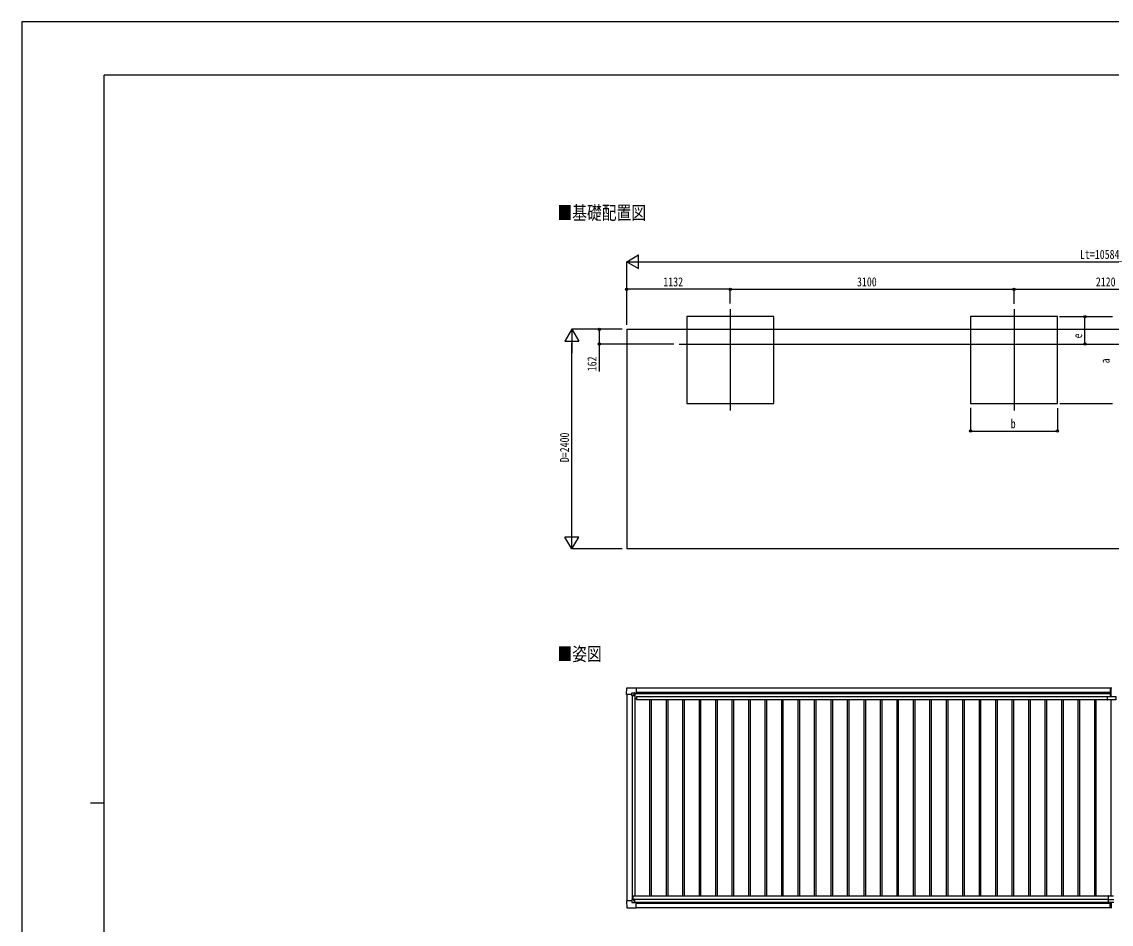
# Model space of a CAD drawing. Units: millimetres, scale not verified. Extents: x -12615 to 12615, y -8910 to 8910.
# Drawn here: x -12615 to -710, y -952 to 8910 of the extents above; entities that cross this region are included whole.
import ezdxf
from ezdxf.enums import TextEntityAlignment as Align

# ---------------------------------------------------------------- set-up
doc = ezdxf.new("R2010")
doc.units = ezdxf.units.MM
doc.header["$LTSCALE"] = 30
for name, color, linetype in [('0-2_USER1', 3, 'Continuous'), ('0-3_YKK_12', 2, 'Continuous'), ('0-4_YKK_13', 4, 'Continuous'), ('0-5_YKK_A1', 4, 'Continuous'), ('0-6_YKK_D', 6, 'Continuous'), ('0-7_YKK_ZWAK', 7, 'Continuous')]:
    doc.layers.add(name, color=color, linetype=linetype)
doc.styles.add('ＭＳ ゴシック', font='')
doc.styles.get('ＭＳ ゴシック').set_extended_font_data('MS Gothic')

msp = doc.modelspace()

# ---------------------------------------------------------------- linework, layer by layer
at = {"layer": '0-3_YKK_12'}
for p, q in [((-4872.69, 5769.07), (-4872.69, 4662.42)), ((-1772.69, 5769.07), (-1772.69, 4662.42)), ((-5431.36, 5387.81), (4005.21, 5387.81))]:
    msp.add_line(p, q, dxfattribs=at)
at = {"layer": '0-4_YKK_13'}
for p, q in [((-6007.79, 1559.29), (-6008.61, 1560.12)), ((-5949.41, 1559.29), (-6007.79, 1559.29)), ((-5949.41, 1559.29), (-5949.41, 1575.73)), ((-5949.41, 1559.29), (-5949.41, 1546.29)), ((-5948.41, 1576.73), (-5918.5, 1576.73)), ((-5923.81, 1553.75), (-5923.81, 1552.79)), ((-5917.79, 1576.44), (-5916.79, 1575.44)), ((-5916.79, 1575.44), (-5916.79, 1545.79)), ((-5916.79, 1573.64), (-5902, 1573.64)), ((-5901.97, 1573.64), (-5901.25, 1573.68)), ((-5901.64, 1632.65), (-5900.79, 1631.79)), ((-5900.79, 1631.79), (-5900.79, 1574.19)), ((-5900.79, 1574.19), (-5900.79, 1574.17)), ((-720.29, 1632.24), (-720.29, 1548.84)), ((-719.29, 1547.84), (-712.79, 1547.84)), ((-713.79, 1547.64), (-713.79, 1547.84)), ((-713.79, 1538.45), (-713.79, 1547.64)), ((-712.79, 1547.84), (-712.79, 1632.7)), ((-712.79, 1547.84), (-706.29, 1547.84)), ((-749.79, 1501.45), (-749.79, 1538.45)), ((-659.79, 1500.45), (-748.79, 1500.45)), ((-6007.79, -698.1), (-6008.61, -698.92)), ((-5949.41, -698.1), (-6007.79, -698.1)), ((-5949.41, -698.1), (-5949.41, -685.1)), ((-5949.41, -698.1), (-5949.41, -714.54)), ((-5923.81, -692.56), (-5923.81, -691.6)), ((-5917.79, -715.24), (-5916.79, -714.24)), ((-5916.79, -714.24), (-5916.79, -684.6)), ((-5916.79, -712.44), (-5902, -712.44)), ((-5901.97, -712.44), (-5901.25, -712.49)), ((-5900.79, -712.99), (-5900.79, -712.97)), ((-5900.79, -770.6), (-5900.79, -712.99)), ((-742.79, -644.42), (-742.79, -712.42)), ((-742.79, -682.42), (-682.79, -682.42)), ((-742.79, -712.42), (-682.79, -712.42)), ((-740.79, -642.42), (-684.79, -642.42)), ((-720.29, -772.13), (-720.29, -712.42)), ((-712.79, -712.42), (-712.79, -772.59)), ((-5948.41, -715.53), (-5918.5, -715.53)), ((-5901.64, -771.45), (-5900.79, -770.6)), ((-712.79, -772.59), (-712.79, -773.58)), ((-705.29, -773.13), (-712.79, -773.58))]:
    msp.add_line(p, q, dxfattribs=at)
for points in [[(-6008.61, 1560.12), (-6008.73, 1560.24), (-6004.32, 1632.32)], [(-6003.82, 1632.79), (-5901.79, 1632.79), (-5901.64, 1632.65)], [(-5925.73, 1554.71), (-5926.69, 1554.71), (-5926.69, 1555.67), (-5925.73, 1555.67)], [(-5924.77, 1556.63), (-5924.77, 1557.59), (-5923.81, 1557.59), (-5923.81, 1556.63)], [(-5923.81, 1552.79), (-5924.77, 1552.79), (-5924.77, 1553.75)], [(-5922.85, 1555.67), (-5921.89, 1555.67), (-5921.89, 1554.71), (-5922.85, 1554.71)], [(-720.29, 1632.24), (-712.79, 1632.7), (-705.29, 1632.24)], [(-711.79, 1538.45), (-711.79, 1547.64), (-711.79, 1547.84)], [(-5917.29, 1545.29), (-5946.85, 1545.29), (-5948.41, 1545.29), (-5949.41, 1546.29)], [(-749.79, 1538.45), (-658.79, 1538.45), (-658.79, 1501.45)], [(-6008.61, -698.92), (-6008.73, -699.04), (-6004.32, -771.13)], [(-5917.29, -684.1), (-5946.85, -684.1), (-5948.41, -684.1), (-5949.41, -685.1)], [(-5925.73, -693.52), (-5926.69, -693.52), (-5926.69, -694.48), (-5925.73, -694.48)], [(-5923.81, -691.6), (-5924.77, -691.6), (-5924.77, -692.56)], [(-5924.77, -695.44), (-5924.77, -696.4), (-5923.81, -696.4), (-5923.81, -695.44)], [(-5922.85, -694.48), (-5921.89, -694.48), (-5921.89, -693.52), (-5922.85, -693.52)], [(-6003.82, -771.6), (-5901.79, -771.6), (-5901.64, -771.45)], [(-712.79, -773.58), (-720.29, -773.13), (-720.29, -772.13)]]:
    msp.add_lwpolyline(points, dxfattribs=at)
for centre in [(-5924.29, 1555.19), (-5924.29, -694)]:
    msp.add_circle(centre, 5.3, dxfattribs=at)
for centre, radius, start, end in [((-6003.82, 1632.29), 0.5, 90, 176.5), ((-5925.73, 1556.63), 0.96, 270, 0), ((-5925.73, 1553.75), 0.96, 0, 90), ((-5922.85, 1556.63), 0.96, 180, 270), ((-5922.85, 1553.75), 0.96, 90, 180), ((-5902, 1574.14), 0.5, 270, 273.5), ((-719.29, 1548.84), 1, 180, 270), ((-5917.29, 1545.79), 0.5, 270, 315), ((-5917.29, 1545.79), 0.5, 315, 0), ((-748.79, 1501.45), 1, 180, 270), ((-5925.73, -692.56), 0.96, 270, 0), ((-5925.73, -695.44), 0.96, 0, 90), ((-5922.85, -692.56), 0.96, 180, 270), ((-5922.85, -695.44), 0.96, 90, 180), ((-5917.29, -684.6), 0.5, 45, 90), ((-5917.29, -684.6), 0.5, 0, 45), ((-5902, -712.94), 0.5, 86.5, 90), ((-740.79, -644.42), 2, 90, 180), ((-6003.82, -771.1), 0.5, 183.5, 270)]:
    msp.add_arc(centre, radius, start, end, dxfattribs=at)
for centre, major_axis, ratio, start_param, end_param in [((-5948.41, 1575.73), (-0.71, 0.71), 0.99628, 5.49965061, 7.06672), ((-5918.5, 1575.73), (0, 1), 0.998135, 5.49778714, 6.28318531), ((-5901.29, 1574.18), (0.368, -0.347), 0.974973, 5.45460589, 7.02540222), ((-5901.29, -712.99), (0.368, 0.347), 0.974973, 5.5409684, 7.11176473), ((-5948.41, -714.53), (-0.71, -0.71), 0.99628, 5.49965061, 7.06672), ((-5918.5, -714.53), (0, -1), 0.998135, 6.28318531, 7.06858347)]:
    msp.add_ellipse(centre, major_axis=major_axis, ratio=ratio, start_param=start_param, end_param=end_param, dxfattribs=at)
at = {"layer": '0-5_YKK_A1'}
for p, q in [((-6004.79, 5549.62), (4579.31, 5549.62)), ((-6004.79, 5549.62), (-6004.79, 3149.62)), ((4579.31, 3149.62), (-6004.79, 3149.62)), ((-6004.79, 1559.29), (-6004.79, -698.1)), ((-5916.79, 1572.27), (-720.29, 1572.27)), ((-5916.79, 1570.48), (-720.29, 1570.48)), ((-5900.79, 1629.66), (-720.29, 1629.66)), ((-5900.79, 1583.61), (-720.29, 1583.61)), ((-5944.79, 1545.29), (-5944.79, -684.1)), ((-5917.79, 1545.29), (-5917.79, -642.42)), ((-5917.79, 1514.66), (-5898.79, 1514.66)), ((-5898.79, 1536.95), (-749.79, 1536.95)), ((-5898.79, 1536.95), (-5898.79, 1502.1)), ((-5898.79, 1502.1), (-749.79, 1502.1)), ((-5754.79, 1502.1), (-5754.79, -642.42)), ((-5737, 1502.1), (-5737, -642.42)), ((-5574.79, 1502.1), (-5574.79, -642.42)), ((-5557, 1502.1), (-5557, -642.42)), ((-5394.79, 1502.1), (-5394.79, -642.42)), ((-5377, 1502.1), (-5377, -642.42)), ((-5214.79, 1502.1), (-5214.79, -642.42)), ((-5197, 1502.1), (-5197, -642.42)), ((-5034.79, 1502.1), (-5034.79, -642.42)), ((-5017, 1502.1), (-5017, -642.42)), ((-4854.79, 1502.1), (-4854.79, -642.42)), ((-4837, 1502.1), (-4837, -642.42)), ((-4674.79, 1502.1), (-4674.79, -642.42)), ((-4657, 1502.1), (-4657, -642.42)), ((-4494.79, 1502.1), (-4494.79, -642.42)), ((-4477, 1502.1), (-4477, -642.42)), ((-4314.79, 1502.1), (-4314.79, -642.42)), ((-4297, 1502.1), (-4297, -642.42)), ((-4134.79, 1502.1), (-4134.79, -642.42)), ((-4117, 1502.1), (-4117, -642.42)), ((-3954.79, 1502.1), (-3954.79, -642.42)), ((-3937, 1502.1), (-3937, -642.42)), ((-3774.79, 1502.1), (-3774.79, -642.42)), ((-3757, 1502.1), (-3757, -642.42)), ((-3594.79, 1502.1), (-3594.79, -642.42)), ((-3577, 1502.1), (-3577, -642.42)), ((-3414.79, 1502.1), (-3414.79, -642.42)), ((-3397, 1502.1), (-3397, -642.42)), ((-3234.79, 1502.1), (-3234.79, -642.42)), ((-3217, 1502.1), (-3217, -642.42)), ((-3054.79, 1502.1), (-3054.79, -642.42)), ((-3037, 1502.1), (-3037, -642.42)), ((-2874.79, 1502.1), (-2874.79, -642.42)), ((-2857, 1502.1), (-2857, -642.42)), ((-2694.79, 1502.1), (-2694.79, -642.42)), ((-2677, 1502.1), (-2677, -642.42)), ((-2514.79, 1502.1), (-2514.79, -642.42)), ((-2497, 1502.1), (-2497, -642.42)), ((-2334.79, 1502.1), (-2334.79, -642.42)), ((-2317, 1502.1), (-2317, -642.42)), ((-2154.79, 1502.1), (-2154.79, -642.42)), ((-2137, 1502.1), (-2137, -642.42)), ((-1974.79, 1502.1), (-1974.79, -642.42)), ((-1957, 1502.1), (-1957, -642.42)), ((-1794.79, 1502.1), (-1794.79, -642.42)), ((-1777, 1502.1), (-1777, -642.42)), ((-1614.79, 1502.1), (-1614.79, -642.42)), ((-1597, 1502.1), (-1597, -642.42)), ((-1434.79, 1502.1), (-1434.79, -642.42)), ((-1417, 1502.1), (-1417, -642.42)), ((-1254.79, 1502.1), (-1254.79, -642.42)), ((-1237, 1502.1), (-1237, -642.42)), ((-1074.79, 1502.1), (-1074.79, -642.42)), ((-1057, 1502.1), (-1057, -642.42)), ((-894.79, 1502.1), (-894.79, -642.42)), ((-877, 1502.1), (-877, -642.42)), ((-714.79, 1500.45), (-714.79, -642.42)), ((-5937.69, -642.42), (-740.79, -642.42)), ((-5937.69, -642.42), (-5937.69, -684.1)), ((-5937.69, -677.11), (-742.79, -677.11)), ((-5916.79, -709.25), (-742.79, -709.25)), ((-5900.79, -722), (-720.29, -722)), ((-5900.79, -770.34), (-720.29, -770.34))]:
    msp.add_line(p, q, dxfattribs=at)
for points in [[(-5347.49, 4737.81), (-4397.49, 4737.81), (-4397.49, 5687.81), (-5347.49, 5687.81)], [(-2247.49, 4737.81), (-1297.49, 4737.81), (-1297.49, 5687.81), (-2247.49, 5687.81)]]:
    msp.add_lwpolyline(points, close=True, dxfattribs=at)
at = {"layer": '0-6_YKK_D'}
for p, q in [((-6004.79, 6287.81), (-5874.89, 6362.81)), ((-5874.89, 6212.81), (-5874.89, 6362.81)), ((-6004.79, 5599.62), (-6004.79, 6288.81)), ((-6004.79, 6287.81), (-5874.89, 6212.81)), ((-6004.79, 6287.81), (-5744.98, 6287.81)), ((-5854.79, 6287.81), (4429.31, 6287.81)), ((-6004.79, 5600.62), (-6004.79, 5988.81)), ((-4872.69, 5987.81), (-6004.79, 5987.81)), ((-4872.69, 5831.19), (-4872.69, 5988.81)), ((-4872.69, 5831.19), (-4872.69, 5988.81)), ((-4872.69, 5987.81), (-1772.69, 5987.81)), ((-1772.69, 5829.34), (-1772.69, 5988.81)), ((-1772.69, 5829.34), (-1772.69, 5988.81)), ((-1772.69, 5987.81), (347.21, 5987.81)), ((-1276.76, 5687.81), (-696.49, 5687.81)), ((-1276.76, 5687.81), (-996.49, 5687.81)), ((-997.49, 5387.81), (-997.49, 5687.81)), ((-6604.79, 5549.62), (-6679.79, 5419.71)), ((-6054.79, 5549.62), (-6605.79, 5549.62)), ((-6604.79, 5549.62), (-6529.79, 5419.71)), ((-6604.79, 5549.62), (-6604.79, 5289.81)), ((-6054.79, 5549.62), (-6305.79, 5549.62)), ((-6679.79, 5419.71), (-6529.79, 5419.71)), ((-6604.79, 3299.62), (-6604.79, 5399.62)), ((-5490, 5387.81), (-6305.79, 5387.81)), ((-1183.88, 5387.81), (-996.49, 5387.81)), ((-2247.49, 4690.72), (-2247.49, 4436.81)), ((-1297.49, 4688.79), (-1297.49, 4436.81)), ((-1271.67, 4737.81), (-696.49, 4737.81)), ((-2247.49, 4437.81), (-1297.49, 4437.81)), ((-6604.79, 3149.62), (-6604.79, 3409.43)), ((-6604.79, 3149.62), (-6679.79, 3279.52)), ((-6529.79, 3279.52), (-6679.79, 3279.52)), ((-6604.79, 3149.62), (-6529.79, 3279.52)), ((-6054.79, 3149.62), (-6605.79, 3149.62))]:
    msp.add_line(p, q, dxfattribs=at)
msp.add_lwpolyline([(-6304.79, 5549.62), (-6304.79, 5387.81), (-6304.79, 5090.01)], dxfattribs=at)
for centre in [(-6004.79, 5987.81), (-4872.69, 5987.81), (-4872.69, 5987.81), (-1772.69, 5987.81), (-1772.69, 5987.81), (-997.49, 5687.81), (-6304.79, 5549.62), (-6304.79, 5387.81), (-997.49, 5387.81), (-2247.49, 4437.81), (-1297.49, 4437.81)]:
    msp.add_circle(centre, 12.75, dxfattribs=at)
at = {"layer": '0-7_YKK_ZWAK'}
for p, q in [((11685.06, 8325), (-11714.94, 8325)), ((-11714.94, -7575), (-11714.94, 8325)), ((-11864.94, 375), (-11714.94, 375))]:
    msp.add_line(p, q, dxfattribs=at)
msp.add_lwpolyline([(-12615, -8910), (12615, -8910), (12615, 8910), (-12615, 8910)], close=True, dxfattribs=at)

# ---------------------------------------------------------------- texts
at = {"layer": '0-2_USER1', "style": 'ＭＳ ゴシック', "width": 0.8}
for s, p in [('■基礎配置図', (-6762.56, 6704.48)), ('■姿図', (-6762.56, 1883.13))]:
    msp.add_text(s, height=148.1, dxfattribs=at).set_placement(p, align=Align.BOTTOM_LEFT)
at = {"layer": '0-6_YKK_D', "style": 'ＭＳ ゴシック', "width": 0.8}
for s, p in [('Lt=10584', (-1051.14, 6288.81)), ('1132', (-5604.34, 5988.81)), ('3100', (-3488.29, 5988.81)), ('2120', (-878.34, 5988.81)), ('b', (-1808.49, 4438.81))]:
    msp.add_text(s, height=98.97, dxfattribs=at).set_placement(p, align=Align.BOTTOM_LEFT)
for s, p in [('e', (-998.49, 5450.4)), ('162', (-6305.79, 5091.01)), ('a', (-698.49, 5176.81)), ('D=2400', (-6605.79, 4097.62))]:
    msp.add_text(s, height=98.97, rotation=90, dxfattribs=at).set_placement(p, align=Align.BOTTOM_LEFT)

doc.saveas('drawing.dxf')
